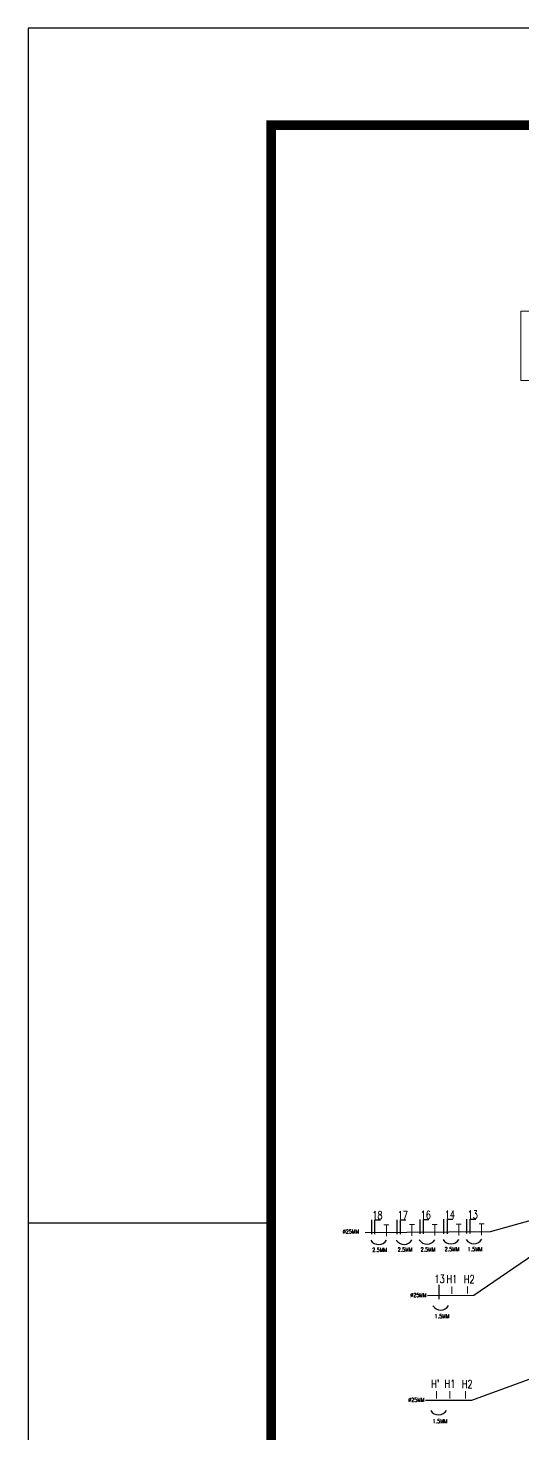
# Model space of a CAD drawing. Header units: metres. Extents: x 2012 to 4043, y 2396 to 4846.
# Drawn here: x 2052.44 to 2056.99, y 2421 to 2433.94 of the extents above; entities that cross this region are included whole.
import ezdxf
from ezdxf.enums import TextEntityAlignment as Align

# ---------------------------------------------------------------- set-up
doc = ezdxf.new("R2010")
doc.units = ezdxf.units.M
doc.layers.add('A-FLOR-PATT', color=8, linetype='Continuous', lineweight=9)
doc.layers.add('LAYERCOMUM', color=252, linetype='Continuous', lineweight=25)
doc.layers.add('ARQ-FOLHA', color=7, linetype='Continuous')
doc.layers.add('PENA1', color=2, linetype='Continuous')
doc.styles.add('ROMAND', font='romand__.ttf', dxfattribs={"width": 0.75})

# ---------------------------------------------------------------- blocks, each defined once
blk = doc.blocks.new('FOLHA A2')
at = {"layer": 'ARQ-FOLHA'}
for p, q in [((594, 0), (0, 0)), ((0, 0), (0, -420)), ((0, -123), (25, -123))]:
    blk.add_line(p, q, dxfattribs=at)
at = {"layer": 'ARQ-FOLHA', "const_width": 1}
blk.add_lwpolyline([(25, -410), (584, -410), (584, -10), (25, -10), (25, -410)], dxfattribs=at)

msp = doc.modelspace()

# ---------------------------------------------------------------- linework, layer by layer
at = {"layer": 'A-FLOR-PATT'}
for p, q in [((2056.969, 2431.337), (2056.969, 2430.697)), ((2057.139, 2431.337), (2056.969, 2431.337)), ((2056.969, 2430.697), (2057.139, 2430.697))]:
    msp.add_line(p, q, dxfattribs=at)
at = {"layer": 'LAYERCOMUM'}
for p, q in [((2056.689, 2422.861), (2057.505, 2423.088)), ((2056.537, 2422.273), (2057.419, 2422.878)), ((2056.519, 2421.308), (2057.385, 2421.624))]:
    msp.add_line(p, q, dxfattribs=at)
at = {"layer": 'LAYERCOMUM', "linetype": 'Continuous'}
for p, q in [((2055.538, 2422.852), (2056.689, 2422.861)), ((2056.111, 2422.272), (2056.537, 2422.273)), ((2056.093, 2421.306), (2056.519, 2421.308))]:
    msp.add_line(p, q, dxfattribs=at)
at = {"layer": 'PENA1'}
for centre in [(2055.661, 2422.825), (2055.895, 2422.827), (2056.106, 2422.829), (2056.326, 2422.831), (2056.537, 2422.833), (2056.232, 2422.222), (2056.213, 2421.257)]:
    msp.add_arc(centre, 0.0848, 211.9194, 329.0111, dxfattribs=at)

# ---------------------------------------------------------------- block references
at = {"layer": 'ARQ-FOLHA', "xscale": 0.08944633452801547, "yscale": 0.08944633452801547, "zscale": 0.08944633452801547}
msp.add_blockref('FOLHA A2', (2052.436, 2433.943), dxfattribs=at)

# ---------------------------------------------------------------- texts
at = {"layer": 'PENA1', "style": 'ROMAND', "width": 0.75}
for height, p in [(0.133, (2055.614, 2423.008)), (0.133, (2055.848, 2423.009)), (0.133, (2056.059, 2423.011)), (0.133, (2056.279, 2423.013)), (0.133, (2056.49, 2423.015)), (0.133, (2056.236, 2422.41)), (0.0663, (2056.342, 2422.374, -0.169)), (0.0663, (2056.486, 2422.375, -0.169)), (0.0663, (2056.201, 2421.409, -0.169)), (0.0663, (2056.324, 2421.409, -0.169)), (0.0663, (2056.468, 2421.41, -0.169))]:
    msp.add_text('I', height=height, rotation=180, dxfattribs=at).set_placement(p, align=Align.BOTTOM_LEFT)
for s, height, p in [('18', 0.0737, (2055.602, 2422.951)), ('17', 0.0737, (2055.836, 2422.953)), ('16', 0.0737, (2056.047, 2422.955)), ('14', 0.0737, (2056.268, 2422.957)), ('13', 0.0737, (2056.479, 2422.958)), ('%%C25MM', 0.0369, (2055.331, 2422.831)), ('T', 0.103, (2055.706, 2422.788)), ('T', 0.103, (2055.94, 2422.79)), ('T', 0.103, (2056.151, 2422.792)), ('T', 0.103, (2056.371, 2422.794)), ('T', 0.103, (2056.582, 2422.796)), ('2.5MM', 0.0369, (2055.602, 2422.662)), ('2.5MM', 0.0369, (2055.836, 2422.664)), ('2.5MM', 0.0369, (2056.047, 2422.666)), ('2.5MM', 0.0369, (2056.268, 2422.668)), ('1.5MM', 0.0369, (2056.479, 2422.669)), ('13', 0.0737, (2056.174, 2422.365, -0.169)), ('H1', 0.0737, (2056.285, 2422.364, -0.169)), ('H2', 0.0737, (2056.445, 2422.362, -0.169)), ('%%C25MM', 0.0369, (2055.952, 2422.246)), ('1.5MM', 0.0369, (2056.176, 2422.05)), ("H'", 0.0737, (2056.144, 2421.398, -0.169)), ('H1', 0.0737, (2056.267, 2421.399, -0.169)), ('H2', 0.0737, (2056.426, 2421.397, -0.169)), ('%%C25MM', 0.0369, (2055.933, 2421.28)), ('1.5MM', 0.0369, (2056.157, 2421.085))]:
    msp.add_text(s, height=height, dxfattribs=at).set_placement(p, align=Align.BOTTOM_LEFT)
at = {"layer": 'PENA1', "style": 'ROMAND', "text_generation_flag": 2, "width": 0.75}
for p in [(2055.61, 2423.008), (2055.844, 2423.009), (2056.055, 2423.011), (2056.276, 2423.013), (2056.487, 2423.015)]:
    msp.add_text('L', height=0.133, rotation=180, dxfattribs=at).set_placement(p, align=Align.BOTTOM_LEFT)

doc.saveas('drawing.dxf')
